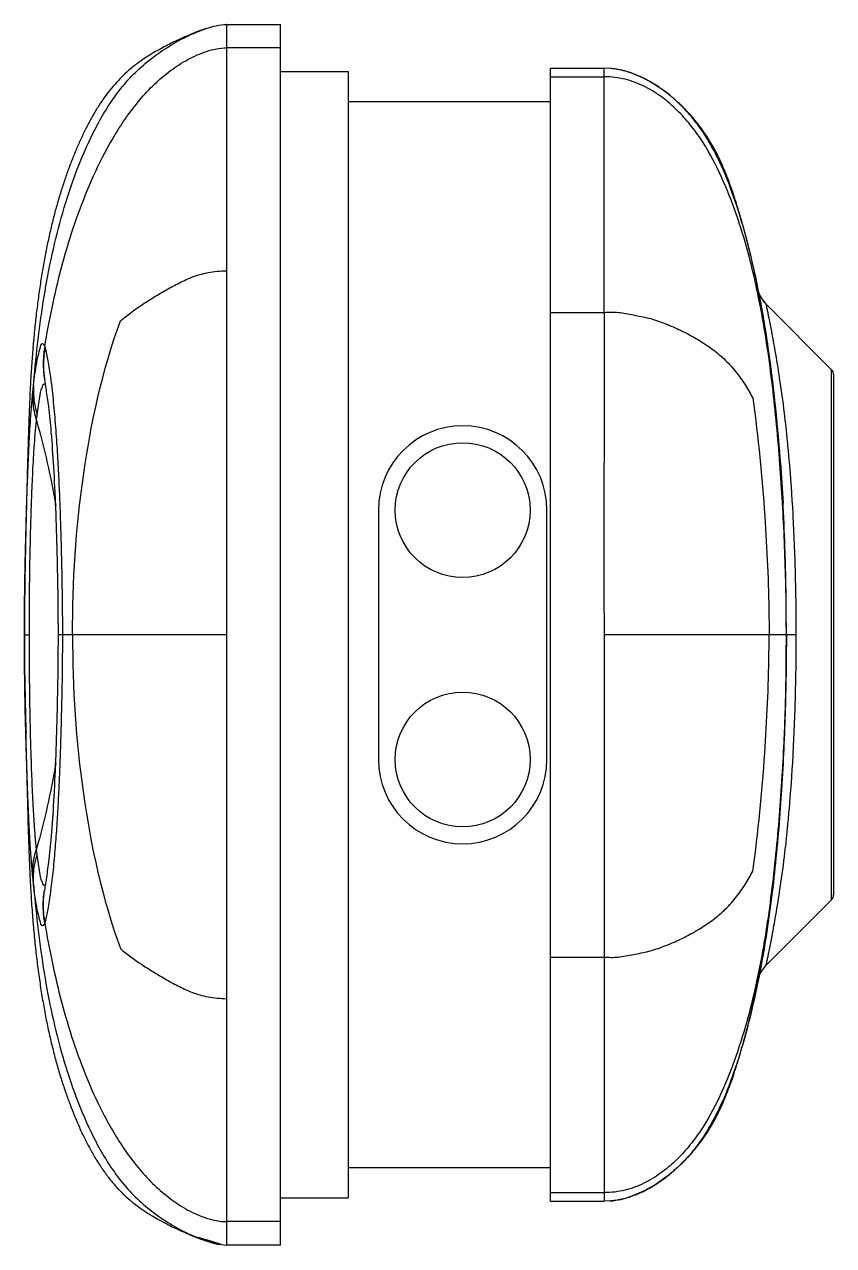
# Model space of a CAD drawing. Extents: x 12 to 460, y -119 to 203.
# Drawn here: x 72.79 to 84.79, y 131.18 to 149.29 of the extents above; entities that cross this region are included whole.
import ezdxf

# ---------------------------------------------------------------- set-up
doc = ezdxf.new("R2010")
doc.units = 0
doc.header["$LTSCALE"] = 16.335
doc.header["$MEASUREMENT"] = 0
doc.layers.get('0').update_dxf_attribs({"linetype": 'CONTINUOUS'})

msp = doc.modelspace()

# ---------------------------------------------------------------- linework, layer by layer
at = {"color": 7, "linetype": 'Continuous'}
for p, q in [((75.787, 149.285), (76.59, 149.285)), ((75.79, 131.185), (75.79, 149.285)), ((76.59, 131.185), (76.59, 149.285)), ((76.59, 148.939), (75.79, 148.939)), ((76.59, 148.585), (77.59, 148.585)), ((77.59, 148.585), (77.59, 131.885)), ((80.59, 131.835), (80.59, 148.635)), ((80.59, 148.635), (81.39, 148.635)), ((80.59, 148.509), (81.39, 148.509)), ((81.39, 145.014), (81.39, 148.635)), ((81.481, 148.632), (81.39, 148.635)), ((81.486, 148.632), (81.481, 148.632)), ((80.59, 148.135), (77.59, 148.135)), ((82.392, 148.209), (82.391, 148.209)), ((83.646, 145.489), (83.646, 145.492)), ((83.745, 144.977), (83.646, 145.489)), ((83.791, 145.135), (84.761, 144.165)), ((80.59, 145.014), (81.391, 145.015)), ((81.39, 140.558), (81.391, 145.014)), ((83.745, 144.975), (83.745, 144.977)), ((84.761, 136.306), (84.761, 144.165)), ((73.086, 144.038), (73.086, 144.034)), ((84.79, 144.094), (84.79, 136.377)), ((78.04, 142.083), (78.04, 138.385)), ((80.54, 138.385), (80.54, 142.083)), ((81.39, 140.558), (81.39, 131.835)), ((72.79, 140.235), (72.864, 140.235)), ((75.79, 140.235), (73.289, 140.235)), ((84.237, 140.235), (81.39, 140.235)), ((73.086, 136.432), (73.086, 136.437)), ((84.761, 136.306), (83.791, 135.336)), ((80.59, 135.456), (81.391, 135.455)), ((83.646, 134.981), (83.745, 135.494)), ((83.745, 135.495), (83.745, 135.494)), ((83.646, 134.981), (83.646, 134.979)), ((77.59, 132.335), (80.59, 132.335)), ((82.392, 132.262), (82.391, 132.261)), ((76.59, 131.885), (77.59, 131.885)), ((80.59, 131.962), (81.39, 131.962)), ((80.59, 131.835), (81.39, 131.835)), ((81.482, 131.839), (81.39, 131.835)), ((81.483, 131.839), (81.482, 131.839)), ((76.59, 131.532), (75.79, 131.532)), ((75.671, 131.196), (75.79, 131.185)), ((76.59, 131.185), (75.79, 131.185))]:
    msp.add_line(p, q, dxfattribs=at)
for centre in [(79.29, 142.083), (79.29, 138.385)]:
    msp.add_circle(centre, 1, dxfattribs=at)
for centre, radius, start, end in [((84.147, 145.485), 0.5, 201.7839, 225), ((84.145, 145.488), 0.5, 203.2681, 225), ((84.69, 144.094), 0.1, 0, 45), ((79.29, 142.083), 1.25, 0, 180), ((79.29, 138.385), 1.25, 180, 360), ((84.69, 136.377), 0.1, 315, 360), ((84.147, 134.985), 0.5, 135, 158.2161), ((84.145, 134.982), 0.5, 135.0003, 156.7322)]:
    msp.add_arc(centre, radius, start, end, dxfattribs=at)
for points, knots in [([(72.926, 143.938), (72.93, 143.979), (72.969, 144.444), (73.05, 145.12), (73.214, 145.955), (73.373, 146.572), (73.58, 147.177), (73.797, 147.666), (74.008, 148.04), (74.192, 148.306), (74.403, 148.551), (74.645, 148.765), (74.907, 148.949), (75.139, 149.08), (75.332, 149.168), (75.48, 149.224), (75.631, 149.271), (75.737, 149.285), (75.79, 149.285)], [0, 0, 0, 0, 0.124059, 1.400474, 2.038008, 2.674653, 3.311898, 3.953735, 4.276246, 4.599046, 4.92203, 5.244479, 5.565284, 5.882902, 6.041027, 6.199281, 6.357795, 6.516892, 6.516892, 6.516892, 6.516892]), ([(75.476, 149.221), (75.475, 149.22), (75.47, 149.218), (75.463, 149.216), (75.453, 149.212), (75.444, 149.209), (75.434, 149.206), (75.425, 149.202), (75.417, 149.199), (75.41, 149.197), (75.404, 149.195), (75.399, 149.193), (75.394, 149.191), (75.39, 149.189), (75.386, 149.188), (75.383, 149.187), (75.379, 149.185), (75.376, 149.184), (75.373, 149.183), (75.37, 149.182), (75.368, 149.181), (75.365, 149.18), (75.362, 149.179), (75.359, 149.178), (75.356, 149.177), (75.353, 149.176), (75.35, 149.174), (75.347, 149.173), (75.343, 149.172), (75.34, 149.17), (75.336, 149.169), (75.332, 149.167), (75.327, 149.165), (75.322, 149.163), (75.317, 149.161), (75.311, 149.159), (75.306, 149.157), (75.3, 149.155), (75.293, 149.152), (75.285, 149.149), (75.276, 149.145), (75.265, 149.141), (75.251, 149.135), (75.231, 149.127), (75.202, 149.115), (75.156, 149.095), (75.119, 149.078), (75.095, 149.067)], [0, 0, 0, 0, 0.0051005, 0.0141743, 0.0242404, 0.0348164, 0.0452252, 0.0548597, 0.0633976, 0.0708023, 0.0771989, 0.0827637, 0.087667, 0.0920535, 0.09604, 0.099719, 0.1031642, 0.1064344, 0.1095781, 0.1126356, 0.1156421, 0.1186287, 0.1216244, 0.1246572, 0.1277549, 0.1309467, 0.1342637, 0.1377398, 0.1414117, 0.1453217, 0.1495197, 0.1540656, 0.1590327, 0.1644674, 0.1700749, 0.1758625, 0.1819514, 0.1884979, 0.1957152, 0.2038992, 0.2134567, 0.2250171, 0.2396284, 0.2592119, 0.2878727, 0.3339477, 0.410635, 0.410635, 0.410635, 0.410635]), ([(75.79, 149.285), (75.789, 149.285), (75.783, 149.285), (75.788, 149.285), (75.788, 149.285)], [0, 0, 0, 0, 0.004647484, 0.007360935, 0.007360935, 0.007360935, 0.007360935]), ([(75.3, 149.155), (75.297, 149.154), (75.293, 149.152), (75.285, 149.149), (75.276, 149.145), (75.265, 149.141), (75.251, 149.135), (75.231, 149.127), (75.202, 149.115), (75.156, 149.095), (75.119, 149.078), (75.095, 149.067)], [0, 0, 0, 0, 0.0072173, 0.0154012, 0.0249588, 0.0365192, 0.0511304, 0.0707139, 0.0993747, 0.1454498, 0.222137, 0.222137, 0.222137, 0.222137]), ([(73.092, 144.507), (73.124, 144.7), (73.197, 145.093), (73.335, 145.68), (73.508, 146.265), (73.719, 146.835), (73.932, 147.297), (74.133, 147.654), (74.304, 147.917), (74.497, 148.17), (74.714, 148.402), (74.952, 148.605), (75.168, 148.745), (75.35, 148.834), (75.491, 148.888), (75.638, 148.927), (75.739, 148.938), (75.79, 148.939)], [0, 0, 0, 0, 0.587171, 1.198135, 1.808268, 2.415254, 3.022386, 3.33074, 3.644816, 3.963899, 4.282132, 4.595142, 4.900986, 5.051873, 5.202274, 5.353165, 5.50637, 5.50637, 5.50637, 5.50637]), ([(74.812, 148.925), (74.778, 148.906), (74.707, 148.866), (74.6, 148.801), (74.492, 148.727), (74.384, 148.645), (74.279, 148.553), (74.177, 148.451), (74.079, 148.34), (73.986, 148.218), (73.897, 148.089), (73.813, 147.951), (73.76, 147.855), (73.735, 147.806)], [0, 0, 0, 0, 0.118827, 0.244248, 0.375112, 0.510608, 0.650311, 0.794372, 0.942909, 1.095737, 1.252879, 1.414504, 1.580437, 1.580437, 1.580437, 1.580437]), ([(75.007, 149.026), (74.975, 149.01), (74.909, 148.977), (74.845, 148.943), (74.812, 148.925)], [0, 0, 0, 0, 0.1071233, 0.2187382, 0.2187382, 0.2187382, 0.2187382]), ([(84.09, 140.235), (84.09, 140.622), (84.076, 141.395), (84.017, 142.553), (83.917, 143.709), (83.765, 144.859), (83.562, 145.807), (83.328, 146.548), (83.11, 147.089), (82.877, 147.517), (82.647, 147.828), (82.45, 148.04), (82.229, 148.227), (81.978, 148.38), (81.696, 148.484), (81.494, 148.509), (81.39, 148.509)], [0, 0, 0, 0, 1.159768, 2.318914, 3.47837, 4.638555, 5.798571, 6.381311, 6.966466, 7.548189, 7.83668, 8.124656, 8.413834, 8.704437, 8.999757, 9.30953, 9.30953, 9.30953, 9.30953]), ([(82.391, 148.209), (82.338, 148.254), (82.205, 148.356), (81.975, 148.495), (81.742, 148.588), (81.576, 148.622), (81.506, 148.63), (81.486, 148.632)], [0, 0, 0, 0, 0.207178, 0.503444, 0.802242, 0.953775, 1.012787, 1.012787, 1.012787, 1.012787]), ([(82.391, 148.209), (82.338, 148.254), (82.222, 148.343), (82.039, 148.457), (81.847, 148.548), (81.663, 148.607), (81.542, 148.627), (81.486, 148.632)], [0, 0, 0, 0, 0.209138, 0.435292, 0.645982, 0.846527, 1.013129, 1.013129, 1.013129, 1.013129]), ([(81.678, 148.599), (81.669, 148.601), (81.606, 148.616), (81.542, 148.627), (81.486, 148.632)], [0, 0, 0, 0, 0.0281981, 0.1948004, 0.1948004, 0.1948004, 0.1948004]), ([(82.833, 147.738), (82.835, 147.74), (82.825, 147.746), (82.822, 147.755), (82.812, 147.767), (82.801, 147.781), (82.789, 147.797), (82.775, 147.814), (82.761, 147.833), (82.745, 147.852), (82.728, 147.873), (82.711, 147.893), (82.692, 147.915), (82.673, 147.936), (82.653, 147.959), (82.632, 147.981), (82.61, 148.004), (82.588, 148.027), (82.565, 148.051), (82.541, 148.075), (82.516, 148.099), (82.49, 148.123), (82.463, 148.147), (82.435, 148.172), (82.411, 148.193), (82.397, 148.205), (82.392, 148.209)], [0, 0, 0, 0, 0.0078402, 0.019556, 0.0347648, 0.0527904, 0.0730992, 0.0952797, 0.119018, 0.1440771, 0.1702841, 0.1975138, 0.2256775, 0.2547142, 0.2845853, 0.3152705, 0.346759, 0.3790494, 0.4121424, 0.446043, 0.4807604, 0.5163054, 0.5526888, 0.5899533, 0.6284019, 0.6466814, 0.6466814, 0.6466814, 0.6466814]), ([(83.646, 145.492), (83.645, 145.496), (83.603, 145.692), (83.511, 146.081), (83.345, 146.651), (83.168, 147.115), (82.991, 147.468), (82.839, 147.718), (82.662, 147.949), (82.507, 148.109), (82.413, 148.191), (82.392, 148.209)], [0, 0, 0, 0, 0.012526, 0.602771, 1.198488, 1.793807, 2.088855, 2.381057, 2.670938, 2.960658, 3.045017, 3.045017, 3.045017, 3.045017]), ([(73.659, 147.654), (73.634, 147.602), (73.585, 147.495), (73.517, 147.332), (73.474, 147.221), (73.453, 147.164)], [0, 0, 0, 0, 0.1738513, 0.3515022, 0.5310656, 0.5310656, 0.5310656, 0.5310656]), ([(83.286, 146.825), (83.286, 146.825), (83.286, 146.826), (83.286, 146.827), (83.284, 146.83), (83.284, 146.833), (83.283, 146.836), (83.282, 146.838), (83.281, 146.842), (83.279, 146.845), (83.278, 146.849), (83.277, 146.853), (83.275, 146.857), (83.274, 146.862), (83.271, 146.868), (83.269, 146.875), (83.265, 146.885), (83.26, 146.899), (83.252, 146.921), (83.239, 146.958), (83.218, 147.013), (83.189, 147.085), (83.155, 147.166), (83.117, 147.251), (83.075, 147.34), (83.028, 147.43), (82.979, 147.517), (82.933, 147.592), (82.898, 147.646), (82.876, 147.678), (82.864, 147.696), (82.855, 147.707), (82.85, 147.716), (82.845, 147.722), (82.841, 147.727), (82.838, 147.732), (82.835, 147.736), (82.832, 147.739), (82.83, 147.742), (82.829, 147.744), (82.827, 147.747), (82.825, 147.749), (82.824, 147.75), (82.824, 147.751)], [0, 0, 0, 0, 0.000001, 0.002224, 0.004936, 0.008673, 0.011022, 0.013765, 0.016982, 0.020692, 0.02459, 0.028726, 0.033245, 0.038355, 0.044375, 0.051835, 0.061717, 0.075717, 0.096978, 0.132703, 0.193318, 0.27436, 0.363204, 0.456959, 0.555784, 0.658084, 0.761099, 0.856154, 0.919646, 0.953422, 0.973099, 0.98626, 0.995884, 1.003473, 1.009883, 1.015577, 1.020523, 1.024568, 1.027937, 1.030785, 1.03322, 1.037146, 1.038433, 1.038433, 1.038433, 1.038433]), ([(73.453, 147.164), (73.453, 147.164), (73.431, 147.105), (73.389, 146.987), (73.33, 146.806), (73.274, 146.619), (73.222, 146.425), (73.174, 146.225), (73.128, 146.018), (73.087, 145.804), (73.048, 145.583), (73.013, 145.354), (72.981, 145.117), (72.952, 144.872), (72.927, 144.618), (72.905, 144.355), (72.889, 144.128), (72.881, 143.989), (72.879, 143.941)], [0, 0, 0, 0, 0.002065, 0.187694, 0.377705, 0.572567, 0.772757, 0.978532, 1.190203, 1.408162, 1.632734, 1.864213, 2.102979, 2.349591, 2.604602, 2.86855, 3.142066, 3.28678, 3.28678, 3.28678, 3.28678]), ([(83.646, 145.492), (83.646, 145.492), (83.632, 145.558), (83.605, 145.679), (83.566, 145.845), (83.531, 145.985), (83.5, 146.105), (83.473, 146.209), (83.447, 146.303), (83.423, 146.389), (83.399, 146.471), (83.375, 146.551), (83.351, 146.628), (83.328, 146.701), (83.306, 146.767), (83.292, 146.808), (83.286, 146.826), (83.286, 146.828)], [0, 0, 0, 0, 0.002471, 0.202655, 0.371301, 0.513838, 0.635752, 0.741791, 0.837189, 0.926236, 1.011393, 1.09412, 1.175104, 1.253754, 1.325481, 1.381014, 1.384444, 1.384444, 1.384444, 1.384444]), ([(74.213, 144.891), (74.313, 144.972), (74.472, 145.09), (74.697, 145.233), (74.877, 145.339), (75.032, 145.426), (75.164, 145.492), (75.311, 145.555), (75.475, 145.602), (75.651, 145.626), (75.743, 145.631), (75.79, 145.632)], [0, 0, 0, 0, 0.387131, 0.590654, 0.799668, 1.013715, 1.124791, 1.240957, 1.494596, 1.632065, 1.773064, 1.773064, 1.773064, 1.773064]), ([(83.821, 144.993), (83.817, 145.012), (83.808, 145.053), (83.799, 145.095), (83.795, 145.116)], [0, 0, 0, 0, 0.0606097, 0.1260688, 0.1260688, 0.1260688, 0.1260688]), ([(73.504, 140.235), (73.504, 141.023), (73.603, 142.599), (73.947, 144.15), (74.213, 144.891)], [0, 0, 0, 0, 2.363715, 4.725597, 4.725597, 4.725597, 4.725597]), ([(81.391, 145.014), (81.46, 145.021), (81.606, 145.023), (81.823, 144.974), (82.053, 144.936), (82.276, 144.858), (82.495, 144.766), (82.709, 144.655), (82.916, 144.528), (83.047, 144.429), (83.109, 144.376)], [0, 0, 0, 0, 0.205759, 0.43333, 0.666594, 0.902912, 1.139978, 1.379932, 1.624166, 1.869592, 1.869592, 1.869592, 1.869592]), ([(84.09, 140.235), (84.09, 140.628), (84.078, 141.413), (84.022, 142.589), (83.923, 143.762), (83.817, 144.557), (83.748, 144.959), (83.745, 144.975)], [0, 0, 0, 0, 1.177921, 2.354869, 3.532803, 4.708635, 4.757192, 4.757192, 4.757192, 4.757192]), ([(83.98, 143.091), (83.98, 143.091), (83.98, 143.087), (83.979, 143.105), (83.978, 143.113), (83.976, 143.134), (83.974, 143.157), (83.972, 143.185), (83.969, 143.217), (83.966, 143.252), (83.962, 143.292), (83.958, 143.336), (83.954, 143.384), (83.949, 143.435), (83.943, 143.49), (83.937, 143.55), (83.931, 143.613), (83.923, 143.681), (83.916, 143.753), (83.907, 143.83), (83.898, 143.913), (83.887, 144.003), (83.875, 144.101), (83.861, 144.21), (83.845, 144.332), (83.825, 144.471), (83.801, 144.633), (83.775, 144.803), (83.755, 144.92), (83.745, 144.975)], [0, 0, 0, 0, 0.00006, 0.009364, 0.022896, 0.041692, 0.065226, 0.093145, 0.125228, 0.161352, 0.201398, 0.245311, 0.293081, 0.344726, 0.400291, 0.459833, 0.523429, 0.59131, 0.663825, 0.741206, 0.824241, 0.914134, 1.012432, 1.121196, 1.243251, 1.382526, 1.543889, 1.733496, 1.899699, 1.899699, 1.899699, 1.899699]), ([(84.108, 143.104), (84.094, 143.243), (84.059, 143.558), (83.999, 144.004), (83.933, 144.408), (83.879, 144.702), (83.847, 144.863), (83.834, 144.929)], [0, 0, 0, 0, 0.418325, 0.949899, 1.351774, 1.644985, 1.846247, 1.846247, 1.846247, 1.846247]), ([(72.926, 143.938), (72.939, 144.047), (72.964, 144.245), (73.002, 144.399), (73.047, 144.586), (73.088, 144.525), (73.092, 144.507)], [0, 0, 0, 0, 0.3284148, 0.539706, 0.631737, 0.6857273, 0.6857273, 0.6857273, 0.6857273]), ([(73.092, 144.507), (73.08, 144.439), (73.065, 144.301), (73.071, 144.143), (73.083, 144.057), (73.085, 144.038)], [0, 0, 0, 0, 0.2076438, 0.4151194, 0.4702597, 0.4702597, 0.4702597, 0.4702597]), ([(73.092, 144.507), (73.092, 144.505), (73.094, 144.5), (73.095, 144.495), (73.096, 144.493)], [0, 0, 0, 0, 0.00683499, 0.01470065, 0.01470065, 0.01470065, 0.01470065]), ([(73.096, 144.493), (73.083, 144.425), (73.068, 144.286), (73.073, 144.147), (73.081, 144.078)], [0, 0, 0, 0, 0.208312, 0.4163797, 0.4163797, 0.4163797, 0.4163797]), ([(73.096, 144.493), (73.112, 144.428), (73.142, 144.282), (73.165, 144.134), (73.176, 144.052)], [0, 0, 0, 0, 0.2000727, 0.4478445, 0.4478445, 0.4478445, 0.4478445]), ([(83.109, 144.376), (83.126, 144.361), (83.209, 144.287), (83.338, 144.145), (83.48, 143.946), (83.557, 143.809), (83.592, 143.741)], [0, 0, 0, 0, 0.0700848, 0.3316431, 0.5733298, 0.8028746, 0.8028746, 0.8028746, 0.8028746]), ([(73.087, 144.028), (73.094, 143.976), (73.116, 143.84), (73.153, 143.578), (73.19, 143.196), (73.225, 142.693), (73.253, 142.094), (73.273, 141.445), (73.285, 140.819), (73.289, 140.416), (73.289, 140.235)], [0, 0, 0, 0, 0.157702, 0.412572, 0.794148, 1.309918, 1.925259, 2.591991, 3.258503, 3.801358, 3.801358, 3.801358, 3.801358]), ([(73.184, 143.995), (73.199, 143.877), (73.225, 143.635), (73.256, 143.268), (73.28, 142.899), (73.299, 142.54), (73.314, 142.196), (73.325, 141.872), (73.334, 141.569), (73.341, 141.289), (73.346, 141.033), (73.35, 140.802), (73.352, 140.595), (73.354, 140.41), (73.354, 140.292), (73.354, 140.235)], [0, 0, 0, 0, 0.356965, 0.730422, 1.103435, 1.466154, 1.810909, 2.136213, 2.438854, 2.71864, 2.975715, 3.207403, 3.412103, 3.595655, 3.765218, 3.765218, 3.765218, 3.765218]), ([(72.79, 140.235), (72.79, 140.263), (72.79, 140.316), (72.791, 140.391), (72.791, 140.46), (72.791, 140.526), (72.792, 140.593), (72.792, 140.662), (72.793, 140.735), (72.794, 140.815), (72.795, 140.902), (72.797, 140.997), (72.798, 141.101), (72.8, 141.213), (72.803, 141.335), (72.806, 141.467), (72.809, 141.608), (72.813, 141.759), (72.817, 141.921), (72.822, 142.093), (72.828, 142.276), (72.835, 142.47), (72.843, 142.675), (72.852, 142.892), (72.863, 143.119), (72.876, 143.353), (72.893, 143.591), (72.907, 143.75), (72.915, 143.83)], [0, 0, 0, 0, 0.083849, 0.157073, 0.224923, 0.29058, 0.356668, 0.425163, 0.497961, 0.577051, 0.66384, 0.758798, 0.862343, 0.974874, 1.096745, 1.228225, 1.36944, 1.52063, 1.682067, 1.853995, 2.037045, 2.231414, 2.437067, 2.654085, 2.881939, 3.117384, 3.357646, 3.598004, 3.598004, 3.598004, 3.598004]), ([(72.872, 143.802), (72.867, 143.703), (72.86, 143.536), (72.854, 143.368), (72.852, 143.299)], [0, 0, 0, 0, 0.2949622, 0.502858, 0.502858, 0.502858, 0.502858]), ([(72.915, 143.83), (72.912, 143.784), (72.912, 143.689), (72.93, 143.549), (72.954, 143.457), (72.969, 143.412)], [0, 0, 0, 0, 0.1402654, 0.2813634, 0.4238796, 0.4238796, 0.4238796, 0.4238796]), ([(72.915, 143.83), (72.917, 143.848), (72.92, 143.884), (72.924, 143.92), (72.926, 143.938)], [0, 0, 0, 0, 0.0551179, 0.1083787, 0.1083787, 0.1083787, 0.1083787]), ([(72.926, 143.938), (72.923, 143.889), (72.922, 143.791), (72.94, 143.644), (72.964, 143.548), (72.979, 143.501)], [0, 0, 0, 0, 0.1467231, 0.2941995, 0.4429365, 0.4429365, 0.4429365, 0.4429365]), ([(72.979, 143.501), (72.99, 143.587), (73.016, 143.739), (73.033, 143.859), (73.083, 143.972), (73.102, 143.943), (73.105, 143.936)], [0, 0, 0, 0, 0.2617033, 0.4181828, 0.473059, 0.4958417, 0.4958417, 0.4958417, 0.4958417]), ([(83.592, 143.741), (83.675, 143.161), (83.776, 142.087), (83.826, 141.01), (83.832, 140.518)], [0, 0, 0, 0, 1.757745, 3.232846, 3.232846, 3.232846, 3.232846]), ([(72.969, 143.412), (72.971, 143.427), (72.974, 143.457), (72.978, 143.486), (72.979, 143.501)], [0, 0, 0, 0, 0.04540078, 0.08900945, 0.08900945, 0.08900945, 0.08900945]), ([(72.864, 140.235), (72.864, 140.259), (72.864, 140.304), (72.864, 140.369), (72.864, 140.43), (72.865, 140.488), (72.865, 140.547), (72.865, 140.609), (72.865, 140.674), (72.866, 140.745), (72.866, 140.823), (72.867, 140.908), (72.868, 141.001), (72.869, 141.102), (72.871, 141.212), (72.873, 141.33), (72.876, 141.457), (72.879, 141.593), (72.882, 141.738), (72.886, 141.892), (72.891, 142.056), (72.897, 142.23), (72.904, 142.414), (72.913, 142.606), (72.922, 142.806), (72.935, 143.009), (72.95, 143.211), (72.962, 143.346), (72.969, 143.412)], [0, 0, 0, 0, 0.071853, 0.135304, 0.194715, 0.252603, 0.311139, 0.372, 0.436844, 0.50743, 0.585021, 0.670043, 0.762881, 0.863898, 0.973416, 1.091672, 1.21874, 1.354713, 1.499745, 1.653943, 1.817759, 1.991643, 2.175597, 2.369343, 2.570214, 2.774362, 2.97896, 3.179636, 3.179636, 3.179636, 3.179636]), ([(72.849, 143.2), (72.845, 143.093), (72.839, 142.875), (72.83, 142.541), (72.821, 142.191), (72.814, 141.906), (72.81, 141.738), (72.809, 141.692)], [0, 0, 0, 0, 0.320065, 0.654391, 1.004239, 1.371075, 1.508705, 1.508705, 1.508705, 1.508705]), ([(84.026, 142.467), (84.015, 142.646), (84, 142.854), (83.982, 143.062), (83.98, 143.091)], [0, 0, 0, 0, 0.5374202, 0.6256617, 0.6256617, 0.6256617, 0.6256617]), ([(84.237, 140.235), (84.237, 140.539), (84.229, 141.136), (84.195, 142.005), (84.15, 142.657), (84.116, 143.017), (84.108, 143.104)], [0, 0, 0, 0, 0.909984, 1.790628, 2.608837, 2.872698, 2.872698, 2.872698, 2.872698]), ([(84.072, 141.448), (84.065, 141.679), (84.051, 142.019), (84.032, 142.358), (84.026, 142.467)], [0, 0, 0, 0, 0.692461, 1.019437, 1.019437, 1.019437, 1.019437]), ([(72.809, 141.692), (72.807, 141.609), (72.803, 141.391), (72.798, 141.129), (72.795, 140.949), (72.795, 140.905)], [0, 0, 0, 0, 0.2482302, 0.6552353, 0.786761, 0.786761, 0.786761, 0.786761]), ([(84.09, 140.235), (84.09, 140.559), (84.086, 140.941), (84.076, 141.324), (84.074, 141.383)], [0, 0, 0, 0, 0.970042, 1.147568, 1.147568, 1.147568, 1.147568]), ([(72.792, 140.64), (72.792, 140.629), (72.792, 140.61), (72.792, 140.591), (72.792, 140.584)], [0, 0, 0, 0, 0.03315131, 0.05584083, 0.05584083, 0.05584083, 0.05584083]), ([(72.915, 136.64), (72.907, 136.723), (72.892, 136.889), (72.875, 137.135), (72.862, 137.378), (72.851, 137.611), (72.842, 137.834), (72.834, 138.045), (72.827, 138.243), (72.821, 138.43), (72.816, 138.605), (72.811, 138.768), (72.807, 138.921), (72.804, 139.063), (72.801, 139.194), (72.799, 139.316), (72.797, 139.428), (72.796, 139.53), (72.794, 139.623), (72.793, 139.708), (72.793, 139.786), (72.792, 139.86), (72.791, 139.931), (72.791, 140.002), (72.791, 140.075), (72.79, 140.153), (72.79, 140.207), (72.79, 140.235)], [0, 0, 0, 0, 0.24938, 0.498401, 0.741943, 0.976987, 1.199995, 1.410822, 1.609479, 1.795963, 1.970679, 2.134233, 2.286846, 2.428852, 2.560484, 2.681958, 2.793597, 2.895792, 2.98897, 3.073533, 3.150717, 3.223049, 3.293269, 3.363781, 3.436413, 3.5131, 3.598004, 3.598004, 3.598004, 3.598004]), ([(72.79, 140.235), (72.79, 139.81), (72.798, 139.324), (72.812, 138.839), (72.814, 138.78)], [0, 0, 0, 0, 1.277116, 1.45559, 1.45559, 1.45559, 1.45559]), ([(72.969, 137.058), (72.962, 137.128), (72.949, 137.267), (72.934, 137.477), (72.921, 137.687), (72.911, 137.893), (72.903, 138.092), (72.896, 138.28), (72.89, 138.458), (72.885, 138.625), (72.881, 138.782), (72.877, 138.929), (72.875, 139.066), (72.872, 139.194), (72.87, 139.312), (72.869, 139.421), (72.868, 139.522), (72.867, 139.613), (72.866, 139.697), (72.865, 139.773), (72.865, 139.842), (72.865, 139.907), (72.865, 139.97), (72.864, 140.033), (72.864, 140.097), (72.864, 140.165), (72.864, 140.211), (72.864, 140.235)], [0, 0, 0, 0, 0.208288, 0.420566, 0.632078, 0.839694, 1.038972, 1.227563, 1.405279, 1.572255, 1.729047, 1.876046, 2.013337, 2.141106, 2.259454, 2.368561, 2.468715, 2.560273, 2.643627, 2.719147, 2.787944, 2.852265, 2.914514, 2.976741, 3.040392, 3.106873, 3.179636, 3.179636, 3.179636, 3.179636]), ([(73.289, 140.235), (73.289, 140.057), (73.285, 139.658), (73.274, 139.038), (73.254, 138.392), (73.226, 137.794), (73.192, 137.289), (73.154, 136.903), (73.117, 136.636), (73.095, 136.497), (73.087, 136.443)], [0, 0, 0, 0, 0.534421, 1.197393, 1.860605, 2.474441, 2.991774, 3.378024, 3.637494, 3.801316, 3.801316, 3.801316, 3.801316]), ([(73.354, 140.235), (73.354, 140.18), (73.354, 140.068), (73.352, 139.899), (73.35, 139.723), (73.348, 139.537), (73.344, 139.335), (73.339, 139.115), (73.333, 138.875), (73.326, 138.617), (73.316, 138.339), (73.304, 138.044), (73.289, 137.734), (73.27, 137.411), (73.246, 137.081), (73.217, 136.756), (73.193, 136.541), (73.179, 136.437)], [0, 0, 0, 0, 0.165668, 0.335172, 0.508549, 0.692499, 0.893741, 1.11392, 1.3536, 1.612555, 1.890791, 2.186379, 2.498019, 2.82413, 3.156358, 3.488527, 3.804741, 3.804741, 3.804741, 3.804741]), ([(73.504, 140.235), (73.504, 139.447), (73.603, 137.871), (73.947, 136.321), (74.213, 135.58)], [0, 0, 0, 0, 2.363715, 4.725597, 4.725597, 4.725597, 4.725597]), ([(84.09, 140.235), (84.09, 139.849), (84.076, 139.076), (84.017, 137.918), (83.917, 136.762), (83.765, 135.612), (83.562, 134.664), (83.328, 133.923), (83.11, 133.381), (82.877, 132.954), (82.647, 132.643), (82.45, 132.43), (82.229, 132.243), (81.978, 132.091), (81.696, 131.986), (81.494, 131.962), (81.39, 131.962)], [0, 0, 0, 0, 1.159768, 2.318914, 3.47837, 4.638555, 5.798571, 6.381311, 6.966466, 7.548189, 7.83668, 8.124656, 8.413834, 8.704437, 8.999757, 9.30953, 9.30953, 9.30953, 9.30953]), ([(84.09, 140.235), (84.09, 139.843), (84.078, 139.058), (84.022, 137.881), (83.923, 136.708), (83.817, 135.913), (83.748, 135.511), (83.745, 135.495)], [0, 0, 0, 0, 1.177921, 2.354869, 3.532803, 4.708635, 4.758128, 4.758128, 4.758128, 4.758128]), ([(84.074, 139.087), (84.076, 139.146), (84.086, 139.529), (84.09, 139.911), (84.09, 140.235)], [0, 0, 0, 0, 0.176322, 1.147985, 1.147985, 1.147985, 1.147985]), ([(84.108, 137.367), (84.116, 137.453), (84.15, 137.811), (84.195, 138.463), (84.229, 139.334), (84.237, 139.931), (84.237, 140.235)], [0, 0, 0, 0, 0.260457, 1.079217, 1.961231, 2.872736, 2.872736, 2.872736, 2.872736]), ([(72.792, 139.85), (72.792, 139.841), (72.792, 139.821), (72.792, 139.8), (72.792, 139.788)], [0, 0, 0, 0, 0.02590033, 0.06178903, 0.06178903, 0.06178903, 0.06178903]), ([(83.592, 136.73), (83.675, 137.31), (83.776, 138.384), (83.826, 139.461), (83.832, 139.952)], [0, 0, 0, 0, 1.757745, 3.232846, 3.232846, 3.232846, 3.232846]), ([(72.796, 139.517), (72.796, 139.464), (72.799, 139.265), (72.804, 139.019), (72.808, 138.827), (72.809, 138.78)], [0, 0, 0, 0, 0.1581903, 0.5966286, 0.7369895, 0.7369895, 0.7369895, 0.7369895]), ([(84.026, 138.003), (84.032, 138.111), (84.051, 138.451), (84.065, 138.791), (84.072, 139.023)], [0, 0, 0, 0, 0.324245, 1.020267, 1.020267, 1.020267, 1.020267]), ([(72.809, 138.78), (72.811, 138.689), (72.816, 138.467), (72.825, 138.121), (72.835, 137.747), (72.843, 137.433), (72.849, 137.242), (72.852, 137.171)], [0, 0, 0, 0, 0.27362, 0.665886, 1.038813, 1.394096, 1.609675, 1.609675, 1.609675, 1.609675]), ([(83.98, 137.38), (83.982, 137.408), (84, 137.616), (84.014, 137.824), (84.026, 138.003)], [0, 0, 0, 0, 0.0846376, 0.6253424, 0.6253424, 0.6253424, 0.6253424]), ([(83.745, 135.495), (83.753, 135.541), (83.772, 135.653), (83.799, 135.823), (83.825, 135.996), (83.846, 136.145), (83.862, 136.273), (83.877, 136.384), (83.889, 136.484), (83.9, 136.575), (83.909, 136.658), (83.918, 136.735), (83.925, 136.808), (83.933, 136.876), (83.939, 136.939), (83.945, 136.999), (83.951, 137.055), (83.955, 137.107), (83.96, 137.155), (83.964, 137.198), (83.968, 137.238), (83.971, 137.273), (83.973, 137.303), (83.976, 137.329), (83.977, 137.349), (83.98, 137.366), (83.978, 137.373), (83.981, 137.38), (83.98, 137.38)], [0, 0, 0, 0, 0.139439, 0.341302, 0.517183, 0.664866, 0.79188, 0.903437, 1.003173, 1.093691, 1.176934, 1.254403, 1.327009, 1.395163, 1.459309, 1.519482, 1.575639, 1.627733, 1.675715, 1.719522, 1.75907, 1.79424, 1.824892, 1.850894, 1.87198, 1.887694, 1.897343, 1.900122, 1.900122, 1.900122, 1.900122]), ([(83.834, 135.541), (83.847, 135.607), (83.879, 135.768), (83.933, 136.062), (83.999, 136.465), (84.059, 136.912), (84.094, 137.227), (84.108, 137.367)], [0, 0, 0, 0, 0.200898, 0.493634, 0.894859, 1.425611, 1.846609, 1.846609, 1.846609, 1.846609]), ([(72.915, 136.64), (72.912, 136.687), (72.912, 136.781), (72.93, 136.922), (72.954, 137.013), (72.969, 137.058)], [0, 0, 0, 0, 0.1402654, 0.2813633, 0.4238794, 0.4238794, 0.4238794, 0.4238794]), ([(72.926, 136.533), (72.923, 136.581), (72.922, 136.68), (72.94, 136.827), (72.964, 136.923), (72.979, 136.97)], [0, 0, 0, 0, 0.1467232, 0.2941997, 0.4429366, 0.4429366, 0.4429366, 0.4429366]), ([(72.979, 136.97), (72.978, 136.984), (72.974, 137.014), (72.971, 137.043), (72.969, 137.058)], [0, 0, 0, 0, 0.04360867, 0.08900946, 0.08900946, 0.08900946, 0.08900946]), ([(73.105, 136.535), (73.102, 136.527), (73.083, 136.499), (73.033, 136.612), (73.016, 136.731), (72.99, 136.883), (72.979, 136.97)], [0, 0, 0, 0, 0.022796, 0.0776722, 0.2341517, 0.495855, 0.495855, 0.495855, 0.495855]), ([(83.109, 136.095), (83.126, 136.11), (83.209, 136.184), (83.338, 136.325), (83.48, 136.525), (83.557, 136.662), (83.592, 136.73)], [0, 0, 0, 0, 0.0700848, 0.3316431, 0.5733298, 0.8028746, 0.8028746, 0.8028746, 0.8028746]), ([(72.926, 136.533), (72.924, 136.55), (72.92, 136.586), (72.917, 136.622), (72.915, 136.64)], [0, 0, 0, 0, 0.0532608, 0.1083787, 0.1083787, 0.1083787, 0.1083787]), ([(72.886, 136.412), (72.891, 136.313), (72.905, 136.118), (72.929, 135.831), (72.957, 135.555), (72.989, 135.29), (73.025, 135.034), (73.065, 134.788), (73.108, 134.551), (73.156, 134.322), (73.208, 134.101), (73.264, 133.888), (73.324, 133.683), (73.386, 133.49), (73.431, 133.366), (73.453, 133.307)], [0, 0, 0, 0, 0.298816, 0.586251, 0.863112, 1.130096, 1.387927, 1.637277, 1.878569, 2.112205, 2.338665, 2.558422, 2.771774, 2.979284, 3.167291, 3.167291, 3.167291, 3.167291]), ([(72.926, 136.533), (72.93, 136.491), (72.969, 136.026), (73.05, 135.351), (73.214, 134.516), (73.373, 133.899), (73.58, 133.294), (73.797, 132.805), (74.008, 132.431), (74.192, 132.165), (74.403, 131.92), (74.645, 131.706), (74.907, 131.521), (75.139, 131.39), (75.332, 131.303), (75.48, 131.247), (75.631, 131.2), (75.737, 131.186), (75.79, 131.185)], [0, 0, 0, 0, 0.124059, 1.400474, 2.038008, 2.674653, 3.311898, 3.953735, 4.276246, 4.599046, 4.92203, 5.244479, 5.565284, 5.882902, 6.041027, 6.199281, 6.357795, 6.516892, 6.516892, 6.516892, 6.516892]), ([(73.092, 135.964), (73.088, 135.946), (73.047, 135.884), (73.002, 136.072), (72.964, 136.226), (72.939, 136.424), (72.926, 136.533)], [0, 0, 0, 0, 0.0539903, 0.1460213, 0.3573125, 0.6857273, 0.6857273, 0.6857273, 0.6857273]), ([(73.092, 135.964), (73.08, 136.032), (73.065, 136.17), (73.071, 136.327), (73.083, 136.414), (73.085, 136.432)], [0, 0, 0, 0, 0.2076438, 0.4151194, 0.4704179, 0.4704179, 0.4704179, 0.4704179]), ([(73.096, 135.978), (73.083, 136.046), (73.068, 136.185), (73.073, 136.324), (73.081, 136.393)], [0, 0, 0, 0, 0.208312, 0.4163795, 0.4163795, 0.4163795, 0.4163795]), ([(73.176, 136.418), (73.165, 136.333), (73.142, 136.185), (73.111, 136.039), (73.096, 135.978)], [0, 0, 0, 0, 0.2577581, 0.4476093, 0.4476093, 0.4476093, 0.4476093]), ([(81.391, 135.456), (81.46, 135.45), (81.606, 135.447), (81.823, 135.496), (82.053, 135.535), (82.276, 135.613), (82.495, 135.704), (82.709, 135.815), (82.916, 135.943), (83.047, 136.041), (83.109, 136.094)], [0, 0, 0, 0, 0.205759, 0.43333, 0.666594, 0.902912, 1.139978, 1.379932, 1.624166, 1.869592, 1.869592, 1.869592, 1.869592]), ([(73.096, 135.978), (73.095, 135.975), (73.094, 135.97), (73.092, 135.966), (73.092, 135.964)], [0, 0, 0, 0, 0.00786566, 0.01470065, 0.01470065, 0.01470065, 0.01470065]), ([(73.092, 135.964), (73.124, 135.771), (73.197, 135.378), (73.335, 134.791), (73.508, 134.206), (73.719, 133.635), (73.932, 133.174), (74.133, 132.816), (74.304, 132.553), (74.497, 132.3), (74.714, 132.069), (74.952, 131.866), (75.168, 131.725), (75.35, 131.636), (75.491, 131.583), (75.638, 131.543), (75.739, 131.532), (75.79, 131.532)], [0, 0, 0, 0, 0.587171, 1.198135, 1.808268, 2.415254, 3.022386, 3.33074, 3.644816, 3.963899, 4.282132, 4.595142, 4.900986, 5.051873, 5.202274, 5.353165, 5.50637, 5.50637, 5.50637, 5.50637]), ([(74.213, 135.58), (74.313, 135.498), (74.472, 135.381), (74.697, 135.238), (74.877, 135.132), (75.032, 135.044), (75.164, 134.979), (75.311, 134.916), (75.475, 134.869), (75.651, 134.845), (75.743, 134.84), (75.79, 134.838)], [0, 0, 0, 0, 0.387131, 0.590654, 0.799668, 1.013715, 1.124791, 1.240957, 1.494596, 1.632065, 1.773064, 1.773064, 1.773064, 1.773064]), ([(83.791, 135.336), (83.792, 135.342), (83.798, 135.37), (83.808, 135.417), (83.817, 135.458), (83.821, 135.478)], [0, 0, 0, 0, 0.0190921, 0.0844288, 0.1451907, 0.1451907, 0.1451907, 0.1451907]), ([(83.646, 134.979), (83.645, 134.975), (83.603, 134.778), (83.511, 134.39), (83.345, 133.819), (83.168, 133.355), (82.991, 133.003), (82.839, 132.753), (82.662, 132.521), (82.507, 132.362), (82.413, 132.28), (82.392, 132.262)], [0, 0, 0, 0, 0.012517, 0.602763, 1.19848, 1.793798, 2.088846, 2.381048, 2.670929, 2.960649, 3.045008, 3.045008, 3.045008, 3.045008]), ([(83.279, 133.624), (83.287, 133.648), (83.315, 133.73), (83.293, 133.664), (83.286, 133.646), (83.283, 133.637), (83.282, 133.632), (83.281, 133.629), (83.278, 133.621), (83.293, 133.666), (83.301, 133.688), (83.324, 133.757), (83.345, 133.824), (83.369, 133.898), (83.391, 133.973), (83.414, 134.052), (83.437, 134.133), (83.461, 134.218), (83.486, 134.31), (83.513, 134.413), (83.543, 134.533), (83.577, 134.674), (83.612, 134.825), (83.635, 134.929), (83.646, 134.979)], [0, 0, 0, 0, 0.075262, 0.114481, 0.129641, 0.137486, 0.142314, 0.145629, 0.148077, 0.16491, 0.215057, 0.281589, 0.355836, 0.433121, 0.512264, 0.593394, 0.677252, 0.765181, 0.859478, 0.963995, 1.08475, 1.229448, 1.398348, 1.550487, 1.550487, 1.550487, 1.550487]), ([(82.884, 132.803), (82.893, 132.817), (82.918, 132.855), (82.96, 132.921), (83.008, 133.004), (83.056, 133.094), (83.101, 133.184), (83.141, 133.272), (83.177, 133.356), (83.208, 133.431), (83.231, 133.493), (83.247, 133.536), (83.257, 133.563), (83.263, 133.58), (83.268, 133.592), (83.27, 133.6), (83.273, 133.607), (83.275, 133.612), (83.276, 133.617), (83.278, 133.621), (83.279, 133.625), (83.28, 133.628), (83.281, 133.631), (83.282, 133.634), (83.283, 133.636), (83.284, 133.638), (83.284, 133.638)], [0, 0, 0, 0, 0.05031, 0.1345991, 0.2351187, 0.338852, 0.4394961, 0.5371836, 0.6291489, 0.7133412, 0.7818704, 0.8260491, 0.8520331, 0.8687333, 0.8801976, 0.8886527, 0.8953406, 0.9009006, 0.9057187, 0.9100494, 0.9140646, 0.9178811, 0.9212654, 0.9241337, 0.9265803, 0.9286826, 0.9286826, 0.9286826, 0.9286826]), ([(73.458, 133.294), (73.481, 133.232), (73.528, 133.111), (73.603, 132.934), (73.657, 132.819), (73.685, 132.763)], [0, 0, 0, 0, 0.197469, 0.3901553, 0.5782752, 0.5782752, 0.5782752, 0.5782752]), ([(82.824, 132.72), (82.824, 132.72), (82.825, 132.721), (82.827, 132.724), (82.829, 132.727), (82.831, 132.73), (82.833, 132.733), (82.836, 132.737), (82.839, 132.741), (82.843, 132.746), (82.847, 132.752), (82.853, 132.759), (82.86, 132.769), (82.87, 132.784), (82.878, 132.796), (82.884, 132.803)], [0, 0, 0, 0, 0.0009812, 0.0042596, 0.0089243, 0.012022, 0.0157936, 0.0204062, 0.0259397, 0.0320476, 0.0390425, 0.0475643, 0.0587865, 0.0753393, 0.1026893, 0.1026893, 0.1026893, 0.1026893]), ([(73.706, 132.72), (73.727, 132.68), (73.776, 132.587), (73.857, 132.446), (73.951, 132.3), (74.052, 132.165), (74.157, 132.04), (74.268, 131.927), (74.383, 131.826), (74.499, 131.738), (74.616, 131.66), (74.731, 131.59), (74.808, 131.547), (74.846, 131.527)], [0, 0, 0, 0, 0.136182, 0.314814, 0.488318, 0.656768, 0.820389, 0.978556, 1.130875, 1.277106, 1.417344, 1.552099, 1.681441, 1.681441, 1.681441, 1.681441]), ([(82.392, 132.262), (82.397, 132.266), (82.411, 132.278), (82.434, 132.298), (82.462, 132.323), (82.489, 132.347), (82.515, 132.372), (82.54, 132.396), (82.564, 132.419), (82.587, 132.443), (82.61, 132.466), (82.631, 132.489), (82.652, 132.511), (82.672, 132.533), (82.691, 132.555), (82.71, 132.576), (82.727, 132.597), (82.744, 132.617), (82.759, 132.636), (82.774, 132.655), (82.788, 132.672), (82.8, 132.688), (82.811, 132.703), (82.82, 132.715), (82.827, 132.724), (82.831, 132.73), (82.833, 132.733), (82.834, 132.733)], [0, 0, 0, 0, 0.018111, 0.0564057, 0.0935243, 0.1297693, 0.1651839, 0.1997786, 0.2335636, 0.2665479, 0.2987362, 0.3301292, 0.3607252, 0.390514, 0.4194756, 0.4475729, 0.4747468, 0.5009114, 0.5259454, 0.549682, 0.5718928, 0.5922755, 0.6104338, 0.6258534, 0.6378804, 0.6457133, 0.6476802, 0.6476802, 0.6476802, 0.6476802]), ([(82.391, 132.261), (82.338, 132.217), (82.205, 132.115), (81.975, 131.976), (81.742, 131.883), (81.574, 131.848), (81.504, 131.84), (81.483, 131.839)], [0, 0, 0, 0, 0.207295, 0.503561, 0.802359, 0.953891, 1.016267, 1.016267, 1.016267, 1.016267]), ([(81.483, 131.839), (81.535, 131.843), (81.654, 131.861), (81.838, 131.919), (82.034, 132.011), (82.22, 132.126), (82.337, 132.215), (82.391, 132.261)], [0, 0, 0, 0, 0.156629, 0.361209, 0.575926, 0.802965, 1.0166, 1.0166, 1.0166, 1.0166]), ([(81.483, 131.839), (81.535, 131.843), (81.598, 131.853), (81.661, 131.867), (81.672, 131.87)], [0, 0, 0, 0, 0.1566288, 0.1922191, 0.1922191, 0.1922191, 0.1922191]), ([(75.059, 131.42), (75.086, 131.408), (75.128, 131.388), (75.18, 131.366), (75.213, 131.352), (75.235, 131.342), (75.251, 131.336), (75.264, 131.33), (75.274, 131.326), (75.283, 131.323), (75.29, 131.32), (75.297, 131.317), (75.301, 131.315), (75.303, 131.315)], [0, 0, 0, 0, 0.0871325, 0.1390762, 0.1712875, 0.1939195, 0.2109578, 0.2243625, 0.2352509, 0.2443965, 0.2523066, 0.2593211, 0.2656837, 0.2656837, 0.2656837, 0.2656837]), ([(75.678, 131.196), (75.64, 131.202), (75.585, 131.216), (75.504, 131.241), (75.442, 131.263), (75.393, 131.281), (75.367, 131.29), (75.357, 131.294), (75.244, 131.337), (75.854, 131.167), (75.642, 131.201), (75.686, 131.198), (75.699, 131.197)], [0, 0, 0, 0, 0.1147093, 0.1710416, 0.2547501, 0.3095285, 0.3292155, 0.3373135, 0.3407544, 0.6855377, 0.7072698, 0.7455284, 0.7455284, 0.7455284, 0.7455284]), ([(75.303, 131.315), (75.305, 131.314), (75.308, 131.312), (75.314, 131.31), (75.319, 131.308), (75.324, 131.307), (75.328, 131.305), (75.333, 131.303), (75.337, 131.302), (75.34, 131.3), (75.344, 131.299), (75.347, 131.297), (75.35, 131.296), (75.353, 131.295), (75.356, 131.294), (75.359, 131.293), (75.361, 131.292), (75.364, 131.291), (75.367, 131.29), (75.37, 131.289), (75.372, 131.288), (75.375, 131.287), (75.378, 131.286), (75.381, 131.285), (75.384, 131.283), (75.388, 131.282), (75.391, 131.281), (75.395, 131.279), (75.4, 131.277), (75.405, 131.275), (75.411, 131.273), (75.418, 131.271), (75.422, 131.269), (75.423, 131.269)], [0, 0, 0, 0, 0.0059005, 0.0114829, 0.0168596, 0.0221213, 0.0271577, 0.0317686, 0.0360226, 0.039978, 0.0436833, 0.0471799, 0.050503, 0.0536836, 0.0567496, 0.0597261, 0.0626383, 0.0655111, 0.0683693, 0.0712382, 0.074145, 0.0771192, 0.0801949, 0.0834117, 0.0868174, 0.0904705, 0.094444, 0.0988295, 0.103741, 0.1093181, 0.1157209, 0.1231069, 0.128814, 0.128814, 0.128814, 0.128814]), ([(75.38, 131.285), (75.375, 131.287), (75.366, 131.29), (75.357, 131.294), (75.353, 131.295), (75.352, 131.296)], [0, 0, 0, 0, 0.01836155, 0.02645951, 0.03070077, 0.03070077, 0.03070077, 0.03070077]), ([(75.671, 131.196), (75.668, 131.197), (75.645, 131.201), (75.686, 131.198), (75.699, 131.197)], [0, 0, 0, 0, 0.01076442, 0.04902307, 0.04902307, 0.04902307, 0.04902307])]:
    msp.add_open_spline(points, degree=3, knots=knots, dxfattribs=at)
for points in [[(75.786, 149.285), (75.786, 149.285), (75.787, 149.285), (75.787, 149.285)], [(75.787, 149.285), (75.787, 149.285), (75.788, 149.285), (75.788, 149.285)], [(75.787, 149.285), (75.788, 149.285), (75.789, 149.285), (75.789, 149.285)], [(75.095, 149.067), (75.066, 149.054), (75.036, 149.04), (75.007, 149.026)], [(81.733, 148.584), (81.715, 148.589), (81.696, 148.594), (81.678, 148.599)], [(81.842, 148.545), (81.806, 148.56), (81.77, 148.572), (81.733, 148.584)], [(82.004, 148.471), (81.951, 148.499), (81.897, 148.524), (81.842, 148.545)], [(82.022, 148.462), (82.016, 148.465), (82.01, 148.468), (82.004, 148.471)], [(82.033, 148.456), (82.029, 148.458), (82.025, 148.46), (82.022, 148.462)], [(82.225, 148.337), (82.163, 148.38), (82.099, 148.42), (82.033, 148.456)], [(82.318, 148.268), (82.288, 148.292), (82.257, 148.315), (82.225, 148.337)], [(82.391, 148.209), (82.367, 148.23), (82.343, 148.249), (82.318, 148.268)], [(73.735, 147.806), (73.708, 147.756), (73.683, 147.705), (73.659, 147.654)], [(83.745, 144.977), (83.715, 145.148), (83.682, 145.319), (83.646, 145.489)], [(83.686, 145.295), (83.685, 145.3), (83.684, 145.304), (83.683, 145.309)], [(83.795, 145.116), (83.794, 145.122), (83.792, 145.128), (83.791, 145.135)], [(83.821, 144.991), (83.821, 144.991), (83.821, 144.992), (83.821, 144.993)], [(83.834, 144.929), (83.83, 144.95), (83.825, 144.97), (83.821, 144.991)], [(73.081, 144.078), (73.082, 144.065), (73.084, 144.052), (73.086, 144.038)], [(73.085, 144.038), (73.086, 144.035), (73.086, 144.031), (73.087, 144.028)], [(73.085, 144.038), (73.086, 144.035), (73.086, 144.031), (73.087, 144.028)], [(73.176, 144.052), (73.179, 144.033), (73.182, 144.014), (73.184, 143.995)], [(72.873, 143.832), (72.873, 143.822), (72.872, 143.812), (72.872, 143.802)], [(72.873, 143.832), (72.873, 143.822), (72.872, 143.812), (72.872, 143.802)], [(72.879, 143.941), (72.877, 143.905), (72.875, 143.869), (72.873, 143.832)], [(72.852, 143.299), (72.851, 143.266), (72.85, 143.233), (72.849, 143.2)], [(72.969, 143.412), (73.087, 142.997), (73.183, 142.574), (73.255, 142.149)], [(84.004, 142.786), (84.019, 142.586), (84.031, 142.386), (84.042, 142.185)], [(84.074, 141.383), (84.073, 141.405), (84.073, 141.427), (84.072, 141.448)], [(72.795, 140.905), (72.794, 140.817), (72.793, 140.728), (72.792, 140.64)], [(72.792, 140.584), (72.791, 140.468), (72.79, 140.352), (72.79, 140.235)], [(83.832, 140.518), (83.833, 140.424), (83.834, 140.33), (83.834, 140.235)], [(83.832, 139.952), (83.833, 140.047), (83.834, 140.141), (83.834, 140.235)], [(72.792, 139.788), (72.793, 139.698), (72.794, 139.607), (72.796, 139.517)], [(84.072, 139.023), (84.073, 139.044), (84.073, 139.066), (84.074, 139.087)], [(73.256, 138.329), (73.184, 137.901), (73.087, 137.476), (72.969, 137.058)], [(72.852, 137.171), (72.853, 137.129), (72.854, 137.088), (72.856, 137.047)], [(72.856, 137.047), (72.86, 136.939), (72.864, 136.831), (72.869, 136.723)], [(72.869, 136.723), (72.87, 136.695), (72.872, 136.666), (72.873, 136.638)], [(72.873, 136.638), (72.875, 136.602), (72.877, 136.566), (72.879, 136.53)], [(72.879, 136.53), (72.881, 136.491), (72.883, 136.451), (72.886, 136.412)], [(73.081, 136.393), (73.082, 136.406), (73.084, 136.419), (73.086, 136.432)], [(73.087, 136.443), (73.086, 136.439), (73.086, 136.436), (73.086, 136.432)], [(73.179, 136.437), (73.178, 136.43), (73.177, 136.424), (73.176, 136.418)], [(83.745, 135.494), (83.715, 135.322), (83.682, 135.152), (83.646, 134.981)], [(83.821, 135.478), (83.825, 135.499), (83.83, 135.52), (83.834, 135.541)], [(83.683, 135.161), (83.684, 135.166), (83.685, 135.171), (83.686, 135.176)], [(73.453, 133.307), (73.454, 133.303), (73.456, 133.298), (73.458, 133.294)], [(73.685, 132.763), (73.692, 132.748), (73.699, 132.734), (73.706, 132.72)], [(82.221, 132.132), (82.254, 132.154), (82.286, 132.177), (82.317, 132.202)], [(82.02, 132.008), (82.023, 132.01), (82.025, 132.011), (82.028, 132.012)], [(82.028, 132.012), (82.095, 132.048), (82.159, 132.088), (82.221, 132.132)], [(81.672, 131.87), (81.694, 131.876), (81.715, 131.882), (81.735, 131.888)], [(81.735, 131.888), (81.768, 131.898), (81.801, 131.909), (81.833, 131.922)], [(81.833, 131.922), (81.893, 131.945), (81.951, 131.972), (82.007, 132.001)], [(82.007, 132.001), (82.011, 132.004), (82.016, 132.006), (82.02, 132.008)], [(74.846, 131.527), (74.883, 131.507), (74.92, 131.488), (74.957, 131.469)], [(74.957, 131.469), (74.991, 131.453), (75.025, 131.436), (75.059, 131.42)], [(75.678, 131.196), (75.676, 131.196), (75.673, 131.196), (75.671, 131.197)]]:
    msp.add_open_spline(points, degree=3, dxfattribs=at)

doc.saveas('drawing.dxf')
